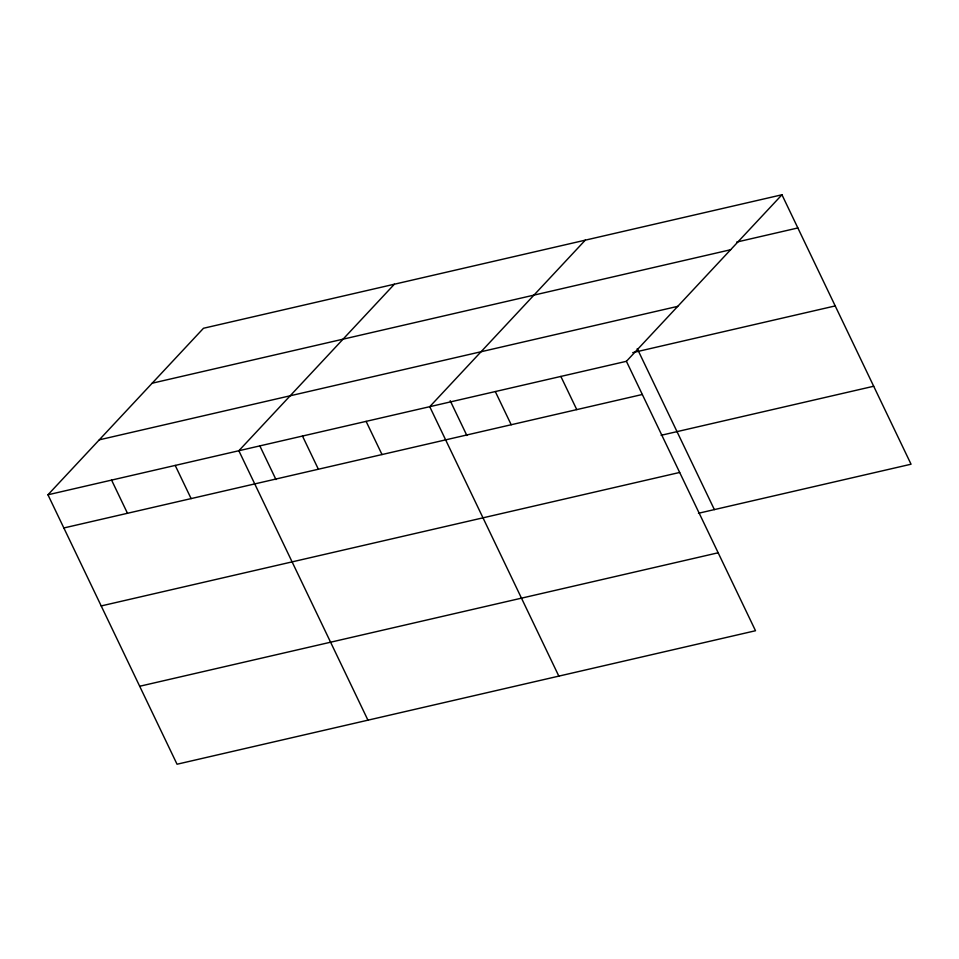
<?xml version="1.0" encoding="UTF-8"?>
<svg xmlns="http://www.w3.org/2000/svg" width="959" height="959" viewBox="0 0 959 959"><rect width="100%" height="100%" fill="white"/><g stroke="black" fill="none" stroke-linecap="round" stroke-linejoin="round"><path stroke-width="1.44" d="M781.957 194.773L626.419 361.303L755.512 630.734L177.043 764.227L47.95 494.784L203.488 328.266L781.957 194.773L911.05 464.216L698.464 513.269M394.377 284.212L238.851 450.742L367.944 720.173M585.278 240.158L429.74 406.688L558.833 676.119M736.668 242.076L797.852 227.954M152.157 383.216L730.626 249.736M99.28 439.833L677.749 306.353M632.748 352.636L835.205 305.921M47.95 494.784L626.419 361.303M63.845 527.965L642.326 394.485M661.111 435.302L873.697 386.249M101.198 605.932L679.679 472.451M139.69 686.26L718.159 552.78M637.244 348.62L714.371 509.601M560.859 376.431L576.767 409.613M495.3 391.56L511.207 424.741M450.203 400.706L466.877 435.518M366.11 421.373L382.006 454.554M302.481 436.057L318.376 469.239M259.937 446.103L275.976 479.572M175.209 465.427L191.117 498.608M111.58 480.099L127.475 513.281"/></g></svg>
